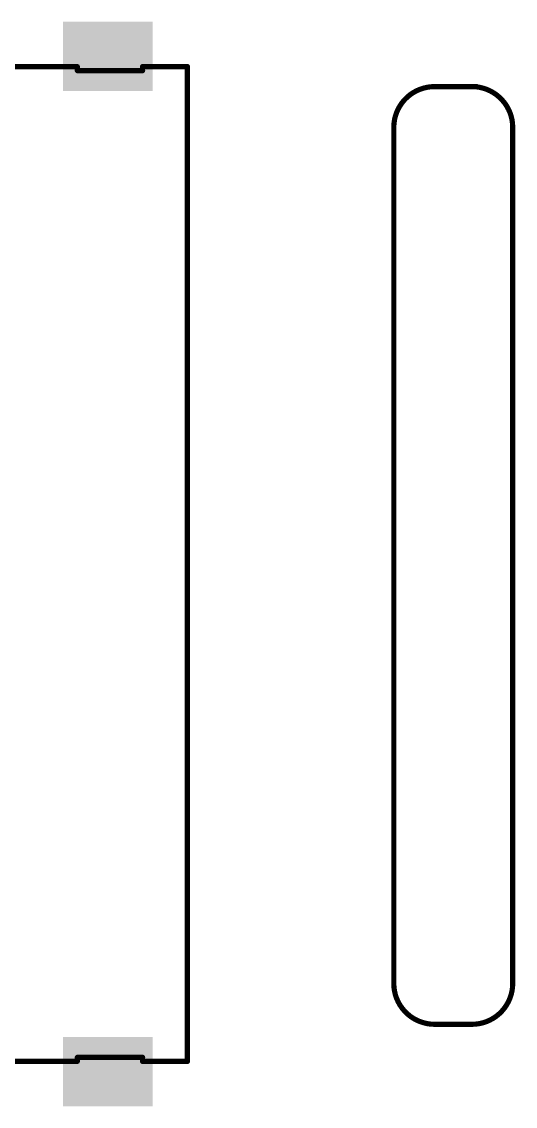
# Model space of a CAD drawing. Header units: millimetres. Extents: x 3.36 to 9.53, y 8.95 to 11.93.
# Drawn here: x 5.931 to 6.408, y 9.817 to 10.864 of the extents above; entities that cross this region are included whole.
import ezdxf

# ---------------------------------------------------------------- set-up
doc = ezdxf.new("R2010")
doc.units = ezdxf.units.MM
doc.header["$MEASUREMENT"] = 0
doc.layers.get('0').update_dxf_attribs({"linetype": 'CONTINUOUS'})
for name, color, linetype in [('BOTTOMOVERLAY', 54, 'CONTINUOUS'), ('BOTTOMPASTE', 16, 'CONTINUOUS'), ('BOTTOMSOLDER', 6, 'CONTINUOUS'), ('KEEPOUTLAYER', 6, 'CONTINUOUS'), ('MECHANICAL1', 6, 'CONTINUOUS')]:
    doc.layers.add(name, color=color, linetype=linetype)

# ---------------------------------------------------------------- blocks, each defined once
blk = doc.blocks.new('TFT35_B_33')
at = {"layer": 'BOTTOMOVERLAY', "const_width": 0.005}
for points in [[(0.0532, 0.4803), (0.124, 0.4803)], [(0.124, 0.4764), (0.124, 0.4803)], [(0.187, 0.4803), (0.2303, 0.4803)], [(0.187, 0.4764), (0.187, 0.4803)], [(0.2303, -0.4803), (0.2303, 0.4803)], [(0.124, 0.4764), (0.187, 0.4764)], [(0.0532, -0.4803), (0.124, -0.4803)], [(0.124, -0.4803), (0.124, -0.4764)], [(0.124, -0.4764), (0.187, -0.4764)], [(0.187, -0.4803), (0.187, -0.4764)], [(0.187, -0.4803), (0.2303, -0.4803)]]:
    blk.add_lwpolyline(points, dxfattribs=at)
at = {"layer": 'BOTTOMOVERLAY', "const_width": 0.0025}
for points in [[(0.1228, 0.4803, 1), (0.1253, 0.4803, 1)], [(0.1228, 0.4803, 1), (0.1253, 0.4803, 1)], [(0.1858, 0.4803, 1), (0.1883, 0.4803, 1)], [(0.1858, 0.4803, 1), (0.1883, 0.4803, 1)], [(0.2291, 0.4803, 1), (0.2316, 0.4803, 1)], [(0.2291, 0.4803, 1), (0.2316, 0.4803, 1)], [(0.1228, 0.4764, 1), (0.1253, 0.4764, 1)], [(0.1228, 0.4764, 1), (0.1253, 0.4764, 1)], [(0.1858, 0.4764, 1), (0.1883, 0.4764, 1)], [(0.1858, 0.4764, 1), (0.1883, 0.4764, 1)], [(0.1228, -0.4764, 1), (0.1253, -0.4764, 1)], [(0.1228, -0.4764, 1), (0.1253, -0.4764, 1)], [(0.1228, -0.4803, 1), (0.1253, -0.4803, 1)], [(0.1228, -0.4803, 1), (0.1253, -0.4803, 1)], [(0.1858, -0.4764, 1), (0.1883, -0.4764, 1)], [(0.1858, -0.4764, 1), (0.1883, -0.4764, 1)], [(0.1858, -0.4803, 1), (0.1883, -0.4803, 1)], [(0.1858, -0.4803, 1), (0.1883, -0.4803, 1)], [(0.2291, -0.4803, 1), (0.2316, -0.4803, 1)], [(0.2291, -0.4803, 1), (0.2316, -0.4803, 1)]]:
    blk.add_lwpolyline(points, format="xyb", close=True, dxfattribs=at)
at = {"layer": 'BOTTOMPASTE'}
for points in [[(0.1142, 0.4606), (0.1929, 0.4606), (0.1142, 0.5197), (0.1929, 0.5197)], [(0.1142, -0.5197), (0.1929, -0.5197), (0.1142, -0.4606), (0.1929, -0.4606)]]:
    blk.add_solid(points, dxfattribs=at)
at = {"layer": 'BOTTOMSOLDER'}
for points in [[(0.1102, 0.4566), (0.1969, 0.4566), (0.1102, 0.5237), (0.1969, 0.5237)], [(0.1102, -0.5237), (0.1969, -0.5237), (0.1102, -0.4566), (0.1969, -0.4566)]]:
    blk.add_solid(points, dxfattribs=at)
at = {"layer": 'KEEPOUTLAYER', "const_width": 0.005}
for points in [[(0.4296, 0.4217, -0.414214), (0.469, 0.461)], [(0.505, 0.461, -0.414214), (0.5444, 0.4217)], [(0.469, -0.4445, -0.414214), (0.4296, -0.4051)], [(0.5444, -0.4051, -0.414214), (0.505, -0.4445)]]:
    blk.add_lwpolyline(points, format="xyb", dxfattribs=at)
for points in [[(0.469, 0.461), (0.505, 0.461)], [(0.4296, -0.4051), (0.4296, 0.4217)], [(0.5444, -0.4051), (0.5444, 0.4217)], [(0.469, -0.4445), (0.505, -0.4445)]]:
    blk.add_lwpolyline(points, dxfattribs=at)
at = {"layer": 'KEEPOUTLAYER', "const_width": 0.0025}
for points in [[(0.4677, 0.461, 1), (0.4702, 0.461, 1)], [(0.4677, 0.461, 1), (0.4702, 0.461, 1)], [(0.5038, 0.461, 1), (0.5062, 0.461, 1)], [(0.5038, 0.461, 1), (0.5062, 0.461, 1)], [(0.4284, 0.4217, 1), (0.4309, 0.4217, 1)], [(0.4284, 0.4217, 1), (0.4309, 0.4217, 1)], [(0.5431, 0.4217, 1), (0.5456, 0.4217, 1)], [(0.5431, 0.4217, 1), (0.5456, 0.4217, 1)], [(0.4284, -0.4051, 1), (0.4309, -0.4051, 1)], [(0.4284, -0.4051, 1), (0.4309, -0.4051, 1)], [(0.5431, -0.4051, 1), (0.5456, -0.4051, 1)], [(0.5431, -0.4051, 1), (0.5456, -0.4051, 1)], [(0.4677, -0.4445, 1), (0.4702, -0.4445, 1)], [(0.4677, -0.4445, 1), (0.4702, -0.4445, 1)], [(0.5038, -0.4445, 1), (0.5062, -0.4445, 1)], [(0.5038, -0.4445, 1), (0.5062, -0.4445, 1)]]:
    blk.add_lwpolyline(points, format="xyb", close=True, dxfattribs=at)
at = {"layer": 'MECHANICAL1', "const_width": 0.005}
for points in [[(0.4296, 0.4217, -0.414214), (0.469, 0.461)], [(0.505, 0.461, -0.414214), (0.5444, 0.4217)], [(0.469, -0.4445, -0.414214), (0.4296, -0.4051)], [(0.5444, -0.4051, -0.414214), (0.505, -0.4445)]]:
    blk.add_lwpolyline(points, format="xyb", dxfattribs=at)
for points in [[(0.469, 0.461), (0.51, 0.461)], [(0.4296, -0.4051), (0.4296, 0.4217)], [(0.5444, -0.4051), (0.5444, 0.4217)], [(0.469, -0.4445), (0.505, -0.4445)]]:
    blk.add_lwpolyline(points, dxfattribs=at)
at = {"layer": 'MECHANICAL1', "const_width": 0.0025}
for points in [[(0.4677, 0.461, 1), (0.4702, 0.461, 1)], [(0.4677, 0.461, 1), (0.4702, 0.461, 1)], [(0.5038, 0.461, 1), (0.5062, 0.461, 1)], [(0.5088, 0.461, 1), (0.5112, 0.461, 1)], [(0.4284, 0.4217, 1), (0.4309, 0.4217, 1)], [(0.4284, 0.4217, 1), (0.4309, 0.4217, 1)], [(0.5431, 0.4217, 1), (0.5456, 0.4217, 1)], [(0.5431, 0.4217, 1), (0.5456, 0.4217, 1)], [(0.4284, -0.4051, 1), (0.4309, -0.4051, 1)], [(0.4284, -0.4051, 1), (0.4309, -0.4051, 1)], [(0.5431, -0.4051, 1), (0.5456, -0.4051, 1)], [(0.5431, -0.4051, 1), (0.5456, -0.4051, 1)], [(0.4677, -0.4445, 1), (0.4702, -0.4445, 1)], [(0.4677, -0.4445, 1), (0.4702, -0.4445, 1)], [(0.5038, -0.4445, 1), (0.5062, -0.4445, 1)], [(0.5038, -0.4445, 1), (0.5062, -0.4445, 1)]]:
    blk.add_lwpolyline(points, format="xyb", close=True, dxfattribs=at)

msp = doc.modelspace()

# ---------------------------------------------------------------- block references
at = {"rotation": 360}
msp.add_blockref('TFT35_B_33', (5.8606, 10.3403), dxfattribs=at)

doc.saveas('drawing.dxf')
